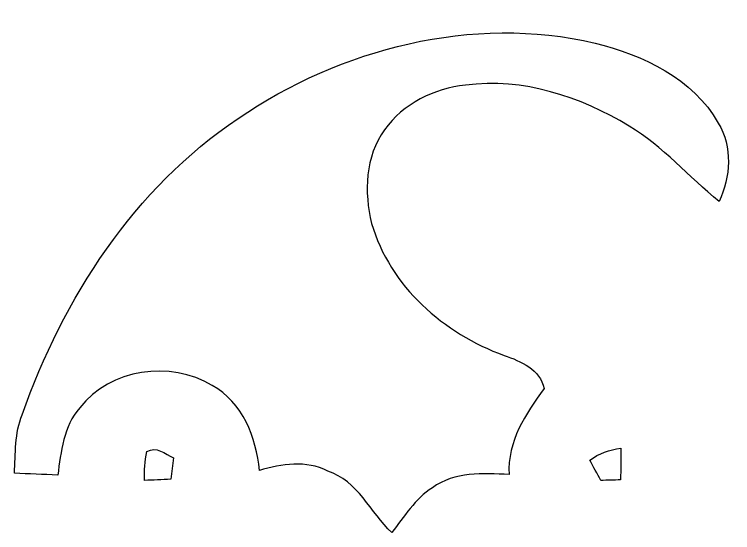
# Model space of a CAD drawing. Header units: centimetres. Extents: x -13.7 to 13.7, y -13.9 to 13.8.
# Drawn here: x -1.893 to 1.629, y 10.377 to 12.917 of the extents above; entities that cross this region are included whole.
import ezdxf

# ---------------------------------------------------------------- set-up
doc = ezdxf.new("R2010")
doc.units = ezdxf.units.CM
doc.header["$MEASUREMENT"] = 0
doc.layers.add('Camada 1', color=7, linetype='Continuous')

msp = doc.modelspace()

# ---------------------------------------------------------------- linework, layer by layer
at = {"layer": 'Camada 1', "color": 156}
for points, knots in [([(-0.79657, 12.40648), (-0.79657, 12.40648), (-0.79657, 12.40648), (-0.79657, 12.40648), (-0.79657, 12.40648), (-1.30632, 12.06535), (-1.65311, 11.52595), (-1.85525, 10.95516), (-1.85525, 10.95516), (-1.89123, 10.86379), (-1.88806, 10.76395), (-1.89335, 10.66765), (-1.89335, 10.66765), (-1.82245, 10.66518), (-1.75153, 10.66235), (-1.68063, 10.65917), (-1.68063, 10.65917), (-1.66511, 10.77312), (-1.65135, 10.898), (-1.57302, 10.98867), (-1.57302, 10.98867), (-1.42346, 11.18129), (-1.12888, 11.22221), (-0.92321, 11.09802), (-0.92321, 11.09802), (-0.77328, 11.01583), (-0.70801, 10.84333), (-0.69144, 10.6814), (-0.69144, 10.6814), (-0.58242, 10.71456), (-0.46284, 10.73255), (-0.3563, 10.67893), (-0.3563, 10.67893), (-0.2092, 10.63025), (-0.14746, 10.47644), (-0.04197, 10.37695), (-0.04197, 10.37695), (0.01763, 10.45527), (0.07231, 10.5424), (0.15662, 10.59709), (0.15662, 10.59709), (0.26634, 10.67611), (0.40464, 10.6694), (0.53269, 10.66129), (0.53269, 10.66129), (0.52458, 10.82533), (0.61277, 10.95798), (0.70484, 11.08286), (0.70484, 11.08286), (0.68474, 11.17847), (0.59055, 11.21692), (0.50835, 11.24549), (0.50835, 11.24549), (0.21307, 11.35203), (-0.05257, 11.58451), (-0.14145, 11.89284), (-0.14145, 11.89284), (-0.17814, 12.04524), (-0.17426, 12.22092), (-0.07761, 12.35145), (-0.07761, 12.35145), (0.01269, 12.48021), (0.16544, 12.55289), (0.31925, 12.57053), (0.31925, 12.57053), (0.60042, 12.60756), (0.88335, 12.51443), (1.12182, 12.36979), (1.12182, 12.36979), (1.28693, 12.26925), (1.41498, 12.12249), (1.56245, 12.00008), (1.56245, 12.00008), (1.61924, 12.12003), (1.62913, 12.26749), (1.55892, 12.38426), (1.55892, 12.38426), (1.43474, 12.60369), (1.18957, 12.71763), (0.95496, 12.7769), (0.95496, 12.7769), (0.35312, 12.9173), (-0.29279, 12.75079), (-0.79657, 12.40648)], [0, 0, 0, 0, 0.0454545, 0.0454545, 0.0454545, 0.0454545, 0.0909091, 0.0909091, 0.0909091, 0.0909091, 0.1363636, 0.1363636, 0.1363636, 0.1363636, 0.1818182, 0.1818182, 0.1818182, 0.1818182, 0.2272727, 0.2272727, 0.2272727, 0.2272727, 0.2727273, 0.2727273, 0.2727273, 0.2727273, 0.3181818, 0.3181818, 0.3181818, 0.3181818, 0.3636364, 0.3636364, 0.3636364, 0.3636364, 0.4090909, 0.4090909, 0.4090909, 0.4090909, 0.4545455, 0.4545455, 0.4545455, 0.4545455, 0.5, 0.5, 0.5, 0.5, 0.5454545, 0.5454545, 0.5454545, 0.5454545, 0.5909091, 0.5909091, 0.5909091, 0.5909091, 0.6363636, 0.6363636, 0.6363636, 0.6363636, 0.6818182, 0.6818182, 0.6818182, 0.6818182, 0.7272727, 0.7272727, 0.7272727, 0.7272727, 0.7727273, 0.7727273, 0.7727273, 0.7727273, 0.8181818, 0.8181818, 0.8181818, 0.8181818, 0.8636364, 0.8636364, 0.8636364, 0.8636364, 0.9090909, 0.9090909, 0.9090909, 0.9090909, 1, 1, 1, 1]), ([(-1.24354, 10.77382), (-1.24354, 10.77382), (-1.24354, 10.77382), (-1.24354, 10.77382), (-1.24354, 10.77382), (-1.25589, 10.72797), (-1.25448, 10.67999), (-1.25552, 10.63271), (-1.25552, 10.63271), (-1.21284, 10.63448), (-1.16981, 10.6366), (-1.12676, 10.63907), (-1.12676, 10.63907), (-1.12253, 10.674), (-1.11794, 10.70856), (-1.11337, 10.74349), (-1.11337, 10.74349), (-1.155, 10.76184), (-1.19732, 10.80346), (-1.24354, 10.77382)], [0, 0, 0, 0, 0.1666667, 0.1666667, 0.1666667, 0.1666667, 0.3333333, 0.3333333, 0.3333333, 0.3333333, 0.5, 0.5, 0.5, 0.5, 0.6666667, 0.6666667, 0.6666667, 0.6666667, 1, 1, 1, 1]), ([(0.9292, 10.73255), (0.9292, 10.73255), (0.9292, 10.73255), (0.9292, 10.73255), (0.9292, 10.73255), (0.94684, 10.69939), (0.96448, 10.66623), (0.98248, 10.63271), (0.98248, 10.63271), (1.01458, 10.63377), (1.04705, 10.63448), (1.0795, 10.63554), (1.0795, 10.63554), (1.08055, 10.6874), (1.08091, 10.73925), (1.0802, 10.79112), (1.0802, 10.79112), (1.02551, 10.783), (0.97367, 10.76606), (0.9292, 10.73255)], [0, 0, 0, 0, 0.1666667, 0.1666667, 0.1666667, 0.1666667, 0.3333333, 0.3333333, 0.3333333, 0.3333333, 0.5, 0.5, 0.5, 0.5, 0.6666667, 0.6666667, 0.6666667, 0.6666667, 1, 1, 1, 1])]:
    msp.add_open_spline(points, degree=3, knots=knots, dxfattribs=at)

doc.saveas('drawing.dxf')
